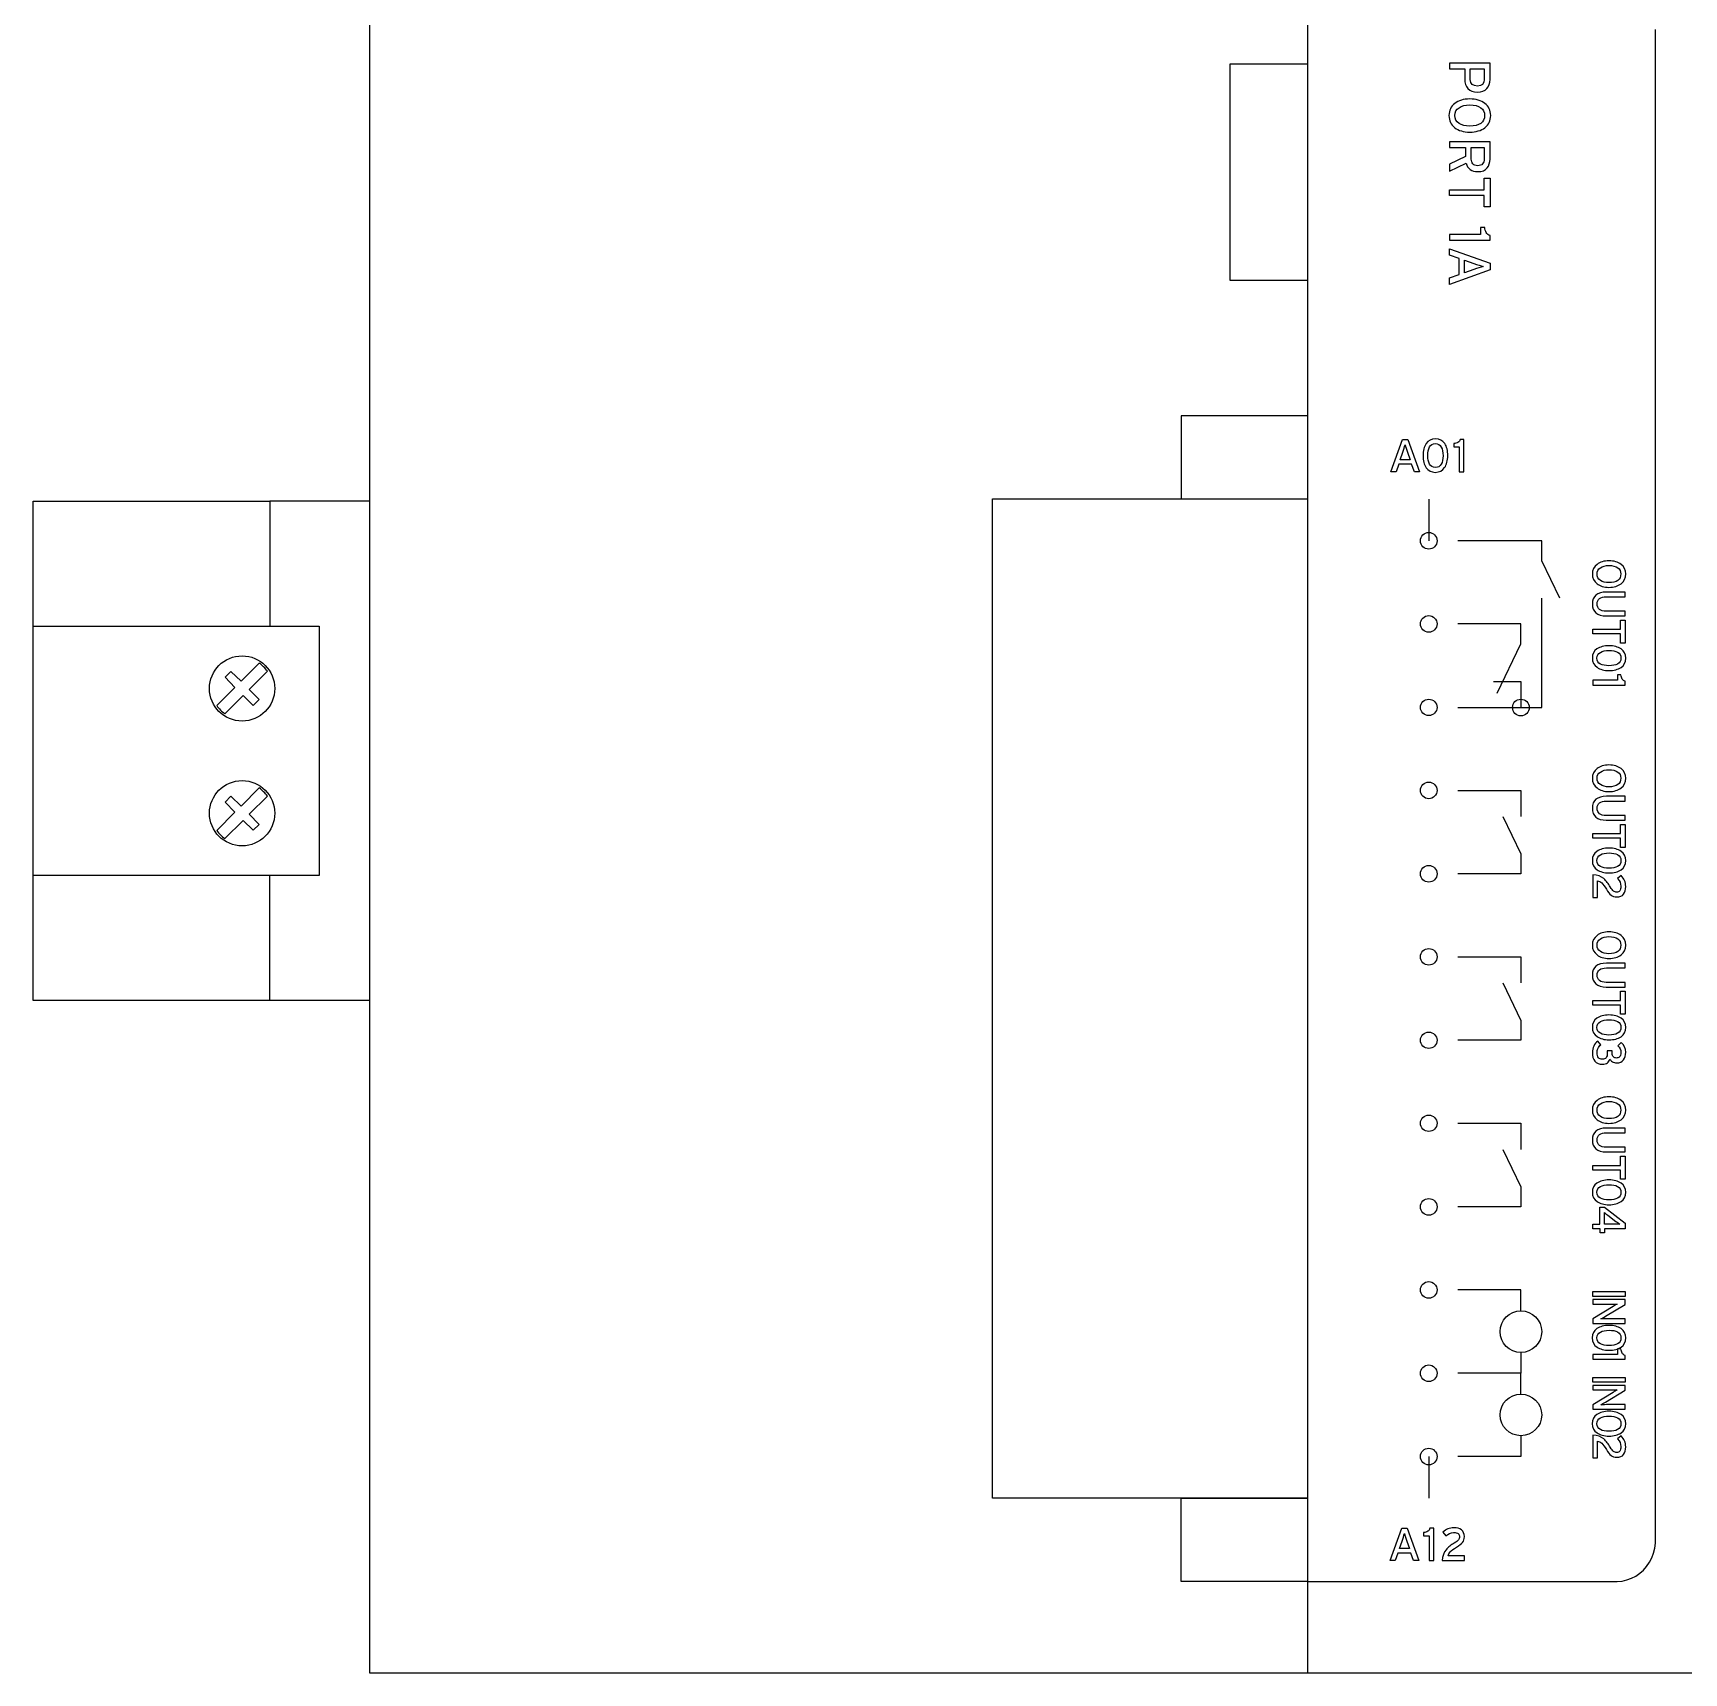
# Model space of a CAD drawing. Extents: x 0.9 to 53.1, y 0.9 to 35.1.
# Drawn here: x 21.233 to 25.196, y 9.154 to 13.093 of the extents above; entities that cross this region are included whole.
import ezdxf

# ---------------------------------------------------------------- set-up
doc = ezdxf.new("R2010")
doc.units = 0
doc.header["$MEASUREMENT"] = 0
doc.layers.add('2.0_____DWG', color=7, linetype='CONTINUOUS')

# ---------------------------------------------------------------- blocks, each defined once
blk = doc.blocks.new('BLK96')
at = {"layer": '2.0_____DWG'}
for points in [[(0.2094, 0.392), (0.1265, 0.392), (0.1265, 0.4059), (0.2094, 0.4059), (0.2094, 0.4333), (0.2236, 0.4333), (0.2236, 0.3645), (0.2094, 0.3645)], [(0.1265, 0.194), (0.1495, 0.2021), (0.1495, 0.2407), (0.1265, 0.2489), (0.1265, 0.2641), (0.2236, 0.2292), (0.2236, 0.2136), (0.1265, 0.1784)]]:
    blk.add_lwpolyline(points, close=True, dxfattribs=at)
for points, knots in [([(0.1933, 0.6402), (0.1833, 0.6405), (0.1756, 0.6432), (0.1706, 0.649), (0.1653, 0.6548), (0.1628, 0.6622), (0.1628, 0.6714), (0.1628, 0.6714), (0.1628, 0.6961), (0.1628, 0.6961), (0.1628, 0.6961), (0.1265, 0.6961), (0.1265, 0.6961), (0.1265, 0.6961), (0.1265, 0.71), (0.1265, 0.71), (0.1265, 0.71), (0.2236, 0.71), (0.2236, 0.71), (0.2236, 0.71), (0.2236, 0.6707), (0.2236, 0.6707), (0.2236, 0.6616), (0.2213, 0.6544), (0.2162, 0.649), (0.2111, 0.6432), (0.2035, 0.6405), (0.1933, 0.6402)], [0, 0, 0, 0, 1, 1, 1, 2, 2, 2, 3, 3, 3, 4, 4, 4, 5, 5, 5, 6, 6, 6, 7, 7, 7, 8, 8, 8, 9, 9, 9, 9]), ([(0.1933, 0.6548), (0.2043, 0.6551), (0.2099, 0.6602), (0.2099, 0.6707), (0.2099, 0.6707), (0.2099, 0.6961), (0.2099, 0.6961), (0.2099, 0.6961), (0.1763, 0.6961), (0.1763, 0.6961), (0.1763, 0.6961), (0.1763, 0.6707), (0.1763, 0.6707), (0.1765, 0.6602), (0.1823, 0.6548), (0.1933, 0.6548)], [0, 0, 0, 0, 1, 1, 1, 2, 2, 2, 3, 3, 3, 4, 4, 4, 5, 5, 5, 5]), ([(0.1751, 0.5442), (0.16, 0.5442), (0.148, 0.548), (0.139, 0.5547), (0.1299, 0.5619), (0.1251, 0.5717), (0.125, 0.5842), (0.1251, 0.5964), (0.1299, 0.6059), (0.139, 0.6131), (0.148, 0.6202), (0.16, 0.6239), (0.1751, 0.6239), (0.1901, 0.6239), (0.2023, 0.6202), (0.2112, 0.6131), (0.2204, 0.6059), (0.225, 0.5964), (0.2252, 0.5842), (0.225, 0.5717), (0.2204, 0.5619), (0.2112, 0.5547), (0.2023, 0.548), (0.1901, 0.5442), (0.1751, 0.5442)], [0, 0, 0, 0, 1, 1, 1, 2, 2, 2, 3, 3, 3, 4, 4, 4, 5, 5, 5, 6, 6, 6, 7, 7, 7, 8, 8, 8, 8]), ([(0.1751, 0.5585), (0.1862, 0.5585), (0.195, 0.5608), (0.2012, 0.5649), (0.2075, 0.5693), (0.2106, 0.5758), (0.2107, 0.5842), (0.2106, 0.5924), (0.2075, 0.5985), (0.2012, 0.6029), (0.195, 0.6073), (0.1862, 0.6097), (0.1751, 0.6097), (0.1641, 0.6097), (0.1555, 0.6073), (0.1492, 0.6029), (0.1428, 0.5985), (0.1394, 0.5924), (0.1394, 0.5842), (0.1394, 0.5758), (0.1428, 0.5693), (0.1492, 0.5649), (0.1555, 0.5608), (0.1641, 0.5585), (0.1751, 0.5585)], [0, 0, 0, 0, 1, 1, 1, 2, 2, 2, 3, 3, 3, 4, 4, 4, 5, 5, 5, 6, 6, 6, 7, 7, 7, 8, 8, 8, 8]), ([(0.1946, 0.4493), (0.179, 0.4496), (0.1695, 0.4564), (0.1662, 0.47), (0.1662, 0.47), (0.1265, 0.4506), (0.1265, 0.4506), (0.1265, 0.4506), (0.1265, 0.4669), (0.1265, 0.4669), (0.1265, 0.4669), (0.165, 0.4856), (0.165, 0.4856), (0.165, 0.4856), (0.165, 0.5069), (0.165, 0.5069), (0.165, 0.5069), (0.1265, 0.5069), (0.1265, 0.5069), (0.1265, 0.5069), (0.1265, 0.5208), (0.1265, 0.5208), (0.1265, 0.5208), (0.2236, 0.5208), (0.2236, 0.5208), (0.2236, 0.5208), (0.2236, 0.4795), (0.2236, 0.4795), (0.2236, 0.471), (0.2214, 0.4639), (0.2167, 0.4581), (0.2121, 0.4523), (0.2046, 0.4493), (0.1946, 0.4493)], [0, 0, 0, 0, 1, 1, 1, 2, 2, 2, 3, 3, 3, 4, 4, 4, 5, 5, 5, 6, 6, 6, 7, 7, 7, 8, 8, 8, 9, 9, 9, 10, 10, 10, 11, 11, 11, 11]), ([(0.1941, 0.4635), (0.1994, 0.4635), (0.2033, 0.4649), (0.2058, 0.4679), (0.2085, 0.4706), (0.2099, 0.4744), (0.2099, 0.4795), (0.2099, 0.4795), (0.2099, 0.5069), (0.2099, 0.5069), (0.2099, 0.5069), (0.1787, 0.5069), (0.1787, 0.5069), (0.1787, 0.5069), (0.1787, 0.4795), (0.1787, 0.4795), (0.1787, 0.4747), (0.1799, 0.4706), (0.1824, 0.4679), (0.185, 0.4649), (0.1889, 0.4635), (0.1941, 0.4635)], [0, 0, 0, 0, 1, 1, 1, 2, 2, 2, 3, 3, 3, 4, 4, 4, 5, 5, 5, 6, 6, 6, 7, 7, 7, 7]), ([(0.1265, 0.2987), (0.1265, 0.2987), (0.2011, 0.2987), (0.2011, 0.2987), (0.2011, 0.2987), (0.2011, 0.3153), (0.2011, 0.3153), (0.2011, 0.3153), (0.2111, 0.3153), (0.2111, 0.3153), (0.2114, 0.3106), (0.2126, 0.3062), (0.2145, 0.3028), (0.2163, 0.2991), (0.2194, 0.297), (0.2236, 0.296), (0.2236, 0.296), (0.2236, 0.2848), (0.2236, 0.2848), (0.2236, 0.2848), (0.1265, 0.2848), (0.1265, 0.2848), (0.1265, 0.2848), (0.1265, 0.2987), (0.1265, 0.2987)], [0, 0, 0, 0, 1, 1, 1, 2, 2, 2, 3, 3, 3, 4, 4, 4, 5, 5, 5, 6, 6, 6, 7, 7, 7, 8, 8, 8, 8]), ([(0.185, 0.2143), (0.1938, 0.2174), (0.2012, 0.2197), (0.2073, 0.2214), (0.2014, 0.2231), (0.194, 0.2255), (0.1848, 0.2285), (0.1848, 0.2285), (0.1626, 0.2363), (0.1626, 0.2363), (0.1626, 0.2363), (0.1626, 0.2065), (0.1626, 0.2065), (0.1626, 0.2065), (0.185, 0.2143), (0.185, 0.2143)], [0, 0, 0, 0, 1, 1, 1, 2, 2, 2, 3, 3, 3, 4, 4, 4, 5, 5, 5, 5])]:
    blk.add_open_spline(points, degree=3, knots=knots, dxfattribs=at)
blk = doc.blocks.new('BLK92')
at = {"layer": '2.0_____DWG'}
blk.add_lwpolyline([(0.234, 0.1265), (0.2275, 0.1448), (0.1963, 0.1448), (0.1899, 0.1265), (0.1778, 0.1265), (0.2058, 0.2041), (0.2182, 0.2041), (0.2465, 0.1265)], close=True, dxfattribs=at)
for points, knots in [([(0.3142, 0.1655), (0.3142, 0.1536), (0.3116, 0.1438), (0.3067, 0.1367), (0.3016, 0.1292), (0.2942, 0.1255), (0.2843, 0.1251), (0.2747, 0.1255), (0.2674, 0.1292), (0.2623, 0.1363), (0.2574, 0.1438), (0.2548, 0.1533), (0.2548, 0.1651), (0.2548, 0.1773), (0.2574, 0.1868), (0.2625, 0.1943), (0.2675, 0.2018), (0.2748, 0.2055), (0.2847, 0.2055), (0.2945, 0.2055), (0.3018, 0.2018), (0.3069, 0.1943), (0.3118, 0.1872), (0.3142, 0.1773), (0.3142, 0.1655)], [0, 0, 0, 0, 1, 1, 1, 2, 2, 2, 3, 3, 3, 4, 4, 4, 5, 5, 5, 6, 6, 6, 7, 7, 7, 8, 8, 8, 8]), ([(0.3418, 0.1265), (0.3418, 0.1265), (0.3418, 0.1862), (0.3418, 0.1862), (0.3418, 0.1862), (0.3284, 0.1862), (0.3284, 0.1862), (0.3284, 0.1862), (0.3284, 0.1943), (0.3284, 0.1943), (0.3323, 0.1943), (0.3359, 0.1953), (0.3386, 0.197), (0.3415, 0.1984), (0.3432, 0.2007), (0.344, 0.2041), (0.344, 0.2041), (0.353, 0.2041), (0.353, 0.2041), (0.353, 0.2041), (0.353, 0.1265), (0.353, 0.1265), (0.353, 0.1265), (0.3418, 0.1265), (0.3418, 0.1265)], [0, 0, 0, 0, 1, 1, 1, 2, 2, 2, 3, 3, 3, 4, 4, 4, 5, 5, 5, 6, 6, 6, 7, 7, 7, 8, 8, 8, 8]), ([(0.2177, 0.1733), (0.2153, 0.1804), (0.2133, 0.1865), (0.2118, 0.1912), (0.2104, 0.1865), (0.2085, 0.1804), (0.2062, 0.1733), (0.2062, 0.1733), (0.1999, 0.1553), (0.1999, 0.1553), (0.1999, 0.1553), (0.224, 0.1553), (0.224, 0.1553), (0.224, 0.1553), (0.2177, 0.1733), (0.2177, 0.1733)], [0, 0, 0, 0, 1, 1, 1, 2, 2, 2, 3, 3, 3, 4, 4, 4, 5, 5, 5, 5]), ([(0.3028, 0.1651), (0.3028, 0.1736), (0.3014, 0.1804), (0.2986, 0.1858), (0.2957, 0.1912), (0.2909, 0.194), (0.2843, 0.1943), (0.2779, 0.194), (0.2733, 0.1916), (0.2704, 0.1862), (0.2675, 0.1807), (0.2662, 0.174), (0.2662, 0.1655), (0.2662, 0.157), (0.2677, 0.1502), (0.2706, 0.1451), (0.2735, 0.1394), (0.2782, 0.1367), (0.2847, 0.1367), (0.2913, 0.1367), (0.2959, 0.1394), (0.2987, 0.1448), (0.3014, 0.1502), (0.3028, 0.157), (0.3028, 0.1651)], [0, 0, 0, 0, 1, 1, 1, 2, 2, 2, 3, 3, 3, 4, 4, 4, 5, 5, 5, 6, 6, 6, 7, 7, 7, 8, 8, 8, 8])]:
    blk.add_open_spline(points, degree=3, knots=knots, dxfattribs=at)
blk = doc.blocks.new('BLK91')
at = {"layer": '2.0_____DWG'}
blk.add_lwpolyline([(0.234, 0.1251), (0.2275, 0.1434), (0.1963, 0.1434), (0.1899, 0.1251), (0.1778, 0.1251), (0.2058, 0.2028), (0.2182, 0.2028), (0.2465, 0.1251)], close=True, dxfattribs=at)
for points, knots in [([(0.2711, 0.1251), (0.2711, 0.1251), (0.2711, 0.1848), (0.2711, 0.1848), (0.2711, 0.1848), (0.2577, 0.1848), (0.2577, 0.1848), (0.2577, 0.1848), (0.2577, 0.1929), (0.2577, 0.1929), (0.2616, 0.1929), (0.2652, 0.194), (0.2679, 0.1957), (0.2708, 0.197), (0.2725, 0.1994), (0.2733, 0.2028), (0.2733, 0.2028), (0.2823, 0.2028), (0.2823, 0.2028), (0.2823, 0.2028), (0.2823, 0.1251), (0.2823, 0.1251), (0.2823, 0.1251), (0.2711, 0.1251), (0.2711, 0.1251)], [0, 0, 0, 0, 1, 1, 1, 2, 2, 2, 3, 3, 3, 4, 4, 4, 5, 5, 5, 6, 6, 6, 7, 7, 7, 8, 8, 8, 8]), ([(0.3025, 0.1251), (0.3031, 0.1363), (0.3064, 0.1451), (0.3118, 0.1512), (0.3174, 0.1577), (0.3238, 0.1628), (0.3315, 0.1672), (0.3365, 0.1702), (0.3401, 0.1729), (0.3418, 0.175), (0.3435, 0.1773), (0.3443, 0.1797), (0.3443, 0.1824), (0.3443, 0.1855), (0.3432, 0.1879), (0.3411, 0.1899), (0.3387, 0.1916), (0.335, 0.1926), (0.3299, 0.1926), (0.3231, 0.1923), (0.317, 0.1899), (0.3116, 0.1848), (0.3116, 0.1848), (0.3045, 0.1936), (0.3045, 0.1936), (0.3118, 0.2004), (0.3204, 0.2041), (0.3303, 0.2041), (0.3382, 0.2041), (0.3443, 0.2024), (0.3489, 0.199), (0.3535, 0.1953), (0.3557, 0.1902), (0.3559, 0.1828), (0.3559, 0.177), (0.3543, 0.1723), (0.3515, 0.1689), (0.3482, 0.1655), (0.3435, 0.1617), (0.3369, 0.1577), (0.3299, 0.1533), (0.3248, 0.1499), (0.322, 0.1465), (0.3191, 0.1434), (0.3174, 0.14), (0.3167, 0.1363), (0.3167, 0.1363), (0.3565, 0.1363), (0.3565, 0.1363), (0.3565, 0.1363), (0.3565, 0.1251), (0.3565, 0.1251), (0.3565, 0.1251), (0.3025, 0.1251), (0.3025, 0.1251)], [0, 0, 0, 0, 1, 1, 1, 2, 2, 2, 3, 3, 3, 4, 4, 4, 5, 5, 5, 6, 6, 6, 7, 7, 7, 8, 8, 8, 9, 9, 9, 10, 10, 10, 11, 11, 11, 12, 12, 12, 13, 13, 13, 14, 14, 14, 15, 15, 15, 16, 16, 16, 17, 17, 17, 18, 18, 18, 18]), ([(0.2177, 0.1719), (0.2153, 0.179), (0.2133, 0.1851), (0.2118, 0.1899), (0.2104, 0.1851), (0.2085, 0.179), (0.2062, 0.1719), (0.2062, 0.1719), (0.1999, 0.1539), (0.1999, 0.1539), (0.1999, 0.1539), (0.224, 0.1539), (0.224, 0.1539), (0.224, 0.1539), (0.2177, 0.1719), (0.2177, 0.1719)], [0, 0, 0, 0, 1, 1, 1, 2, 2, 2, 3, 3, 3, 4, 4, 4, 5, 5, 5, 5])]:
    blk.add_open_spline(points, degree=3, knots=knots, dxfattribs=at)
blk = doc.blocks.new('BLK90')
at = {"layer": '2.0_____DWG'}
blk.add_lwpolyline([(0.1924, 0.2479), (0.1261, 0.2479), (0.1261, 0.2591), (0.1924, 0.2591), (0.1924, 0.2811), (0.204, 0.2811), (0.204, 0.2258), (0.1924, 0.2258)], close=True, dxfattribs=at)
for points, knots in [([(0.165, 0.3598), (0.1531, 0.3601), (0.1434, 0.3628), (0.1363, 0.3686), (0.1289, 0.374), (0.1251, 0.3818), (0.125, 0.392), (0.1251, 0.4018), (0.1289, 0.4093), (0.1363, 0.415), (0.1434, 0.4208), (0.1531, 0.4235), (0.165, 0.4239), (0.177, 0.4235), (0.1867, 0.4208), (0.194, 0.415), (0.2012, 0.4093), (0.205, 0.4018), (0.2051, 0.392), (0.205, 0.3818), (0.2012, 0.374), (0.194, 0.3686), (0.1867, 0.3628), (0.177, 0.3601), (0.165, 0.3598)], [0, 0, 0, 0, 1, 1, 1, 2, 2, 2, 3, 3, 3, 4, 4, 4, 5, 5, 5, 6, 6, 6, 7, 7, 7, 8, 8, 8, 8]), ([(0.165, 0.3713), (0.174, 0.3713), (0.1809, 0.373), (0.186, 0.3767), (0.1909, 0.3801), (0.1934, 0.3852), (0.1934, 0.392), (0.1934, 0.3984), (0.1909, 0.4035), (0.186, 0.4069), (0.1809, 0.4106), (0.174, 0.4123), (0.165, 0.4123), (0.1563, 0.4123), (0.1494, 0.4106), (0.1443, 0.4069), (0.139, 0.4035), (0.1365, 0.3984), (0.1365, 0.392), (0.1365, 0.3852), (0.139, 0.3801), (0.1443, 0.3767), (0.1494, 0.373), (0.1563, 0.3713), (0.165, 0.3713)], [0, 0, 0, 0, 1, 1, 1, 2, 2, 2, 3, 3, 3, 4, 4, 4, 5, 5, 5, 6, 6, 6, 7, 7, 7, 8, 8, 8, 8]), ([(0.1585, 0.2913), (0.1363, 0.2913), (0.1251, 0.3011), (0.125, 0.3201), (0.1253, 0.3391), (0.1365, 0.3482), (0.1589, 0.3486), (0.1589, 0.3486), (0.204, 0.3486), (0.204, 0.3486), (0.204, 0.3486), (0.204, 0.337), (0.204, 0.337), (0.204, 0.337), (0.159, 0.337), (0.159, 0.337), (0.1441, 0.337), (0.1367, 0.3313), (0.1365, 0.3201), (0.1367, 0.3082), (0.1439, 0.3025), (0.1584, 0.3025), (0.1584, 0.3025), (0.204, 0.3025), (0.204, 0.3025), (0.204, 0.3025), (0.204, 0.2913), (0.204, 0.2913), (0.204, 0.2913), (0.1585, 0.2913), (0.1585, 0.2913)], [0, 0, 0, 0, 1, 1, 1, 2, 2, 2, 3, 3, 3, 4, 4, 4, 5, 5, 5, 6, 6, 6, 7, 7, 7, 8, 8, 8, 9, 9, 9, 10, 10, 10, 10]), ([(0.1651, 0.16), (0.1533, 0.16), (0.1436, 0.1628), (0.1363, 0.1678), (0.1289, 0.1726), (0.1251, 0.1801), (0.125, 0.1899), (0.1251, 0.1997), (0.1289, 0.2072), (0.1361, 0.2119), (0.1433, 0.217), (0.1529, 0.2197), (0.165, 0.2197), (0.1768, 0.2197), (0.1865, 0.217), (0.194, 0.2119), (0.2012, 0.2068), (0.205, 0.1994), (0.2051, 0.1899), (0.205, 0.1801), (0.2012, 0.1726), (0.194, 0.1675), (0.1868, 0.1628), (0.1772, 0.16), (0.1651, 0.16)], [0, 0, 0, 0, 1, 1, 1, 2, 2, 2, 3, 3, 3, 4, 4, 4, 5, 5, 5, 6, 6, 6, 7, 7, 7, 8, 8, 8, 8]), ([(0.165, 0.1716), (0.1733, 0.1716), (0.1802, 0.1729), (0.1856, 0.1756), (0.1911, 0.1787), (0.1938, 0.1834), (0.1938, 0.1899), (0.1938, 0.1963), (0.1911, 0.2011), (0.1858, 0.2041), (0.1804, 0.2068), (0.1736, 0.2082), (0.1651, 0.2082), (0.1568, 0.2082), (0.15, 0.2068), (0.1446, 0.2038), (0.139, 0.2007), (0.1363, 0.1963), (0.1361, 0.1899), (0.1363, 0.1831), (0.139, 0.1784), (0.1446, 0.1756), (0.1499, 0.1729), (0.1567, 0.1716), (0.165, 0.1716)], [0, 0, 0, 0, 1, 1, 1, 2, 2, 2, 3, 3, 3, 4, 4, 4, 5, 5, 5, 6, 6, 6, 7, 7, 7, 8, 8, 8, 8]), ([(0.1261, 0.1367), (0.1261, 0.1367), (0.1858, 0.1367), (0.1858, 0.1367), (0.1858, 0.1367), (0.1858, 0.1499), (0.1858, 0.1499), (0.1858, 0.1499), (0.1938, 0.1499), (0.1938, 0.1499), (0.1941, 0.1458), (0.195, 0.1424), (0.1965, 0.1397), (0.198, 0.137), (0.2006, 0.135), (0.204, 0.1343), (0.204, 0.1343), (0.204, 0.1251), (0.204, 0.1251), (0.204, 0.1251), (0.1261, 0.1251), (0.1261, 0.1251), (0.1261, 0.1251), (0.1261, 0.1367), (0.1261, 0.1367)], [0, 0, 0, 0, 1, 1, 1, 2, 2, 2, 3, 3, 3, 4, 4, 4, 5, 5, 5, 6, 6, 6, 7, 7, 7, 8, 8, 8, 8])]:
    blk.add_open_spline(points, degree=3, knots=knots, dxfattribs=at)
blk = doc.blocks.new('BLK89')
at = {"layer": '2.0_____DWG'}
blk.add_lwpolyline([(0.1924, 0.2672), (0.1261, 0.2672), (0.1261, 0.2784), (0.1924, 0.2784), (0.1924, 0.3004), (0.204, 0.3004), (0.204, 0.2452), (0.1924, 0.2452)], close=True, dxfattribs=at)
for points, knots in [([(0.165, 0.3791), (0.1531, 0.3794), (0.1434, 0.3821), (0.1363, 0.3879), (0.1289, 0.3933), (0.1251, 0.4011), (0.125, 0.4113), (0.1251, 0.4211), (0.1289, 0.4286), (0.1363, 0.4344), (0.1434, 0.4401), (0.1531, 0.4428), (0.165, 0.4432), (0.177, 0.4428), (0.1867, 0.4401), (0.194, 0.4344), (0.2012, 0.4286), (0.205, 0.4211), (0.2051, 0.4113), (0.205, 0.4011), (0.2012, 0.3933), (0.194, 0.3879), (0.1867, 0.3821), (0.177, 0.3794), (0.165, 0.3791)], [0, 0, 0, 0, 1, 1, 1, 2, 2, 2, 3, 3, 3, 4, 4, 4, 5, 5, 5, 6, 6, 6, 7, 7, 7, 8, 8, 8, 8]), ([(0.165, 0.3906), (0.174, 0.3906), (0.1809, 0.3923), (0.186, 0.3961), (0.1909, 0.3994), (0.1934, 0.4045), (0.1934, 0.4113), (0.1934, 0.4178), (0.1909, 0.4228), (0.186, 0.4262), (0.1809, 0.43), (0.174, 0.4317), (0.165, 0.4317), (0.1563, 0.4317), (0.1494, 0.43), (0.1443, 0.4262), (0.139, 0.4228), (0.1365, 0.4178), (0.1365, 0.4113), (0.1365, 0.4045), (0.139, 0.3994), (0.1443, 0.3961), (0.1494, 0.3923), (0.1563, 0.3906), (0.165, 0.3906)], [0, 0, 0, 0, 1, 1, 1, 2, 2, 2, 3, 3, 3, 4, 4, 4, 5, 5, 5, 6, 6, 6, 7, 7, 7, 8, 8, 8, 8]), ([(0.1585, 0.3106), (0.1363, 0.3106), (0.1251, 0.3204), (0.125, 0.3394), (0.1253, 0.3584), (0.1365, 0.3676), (0.1589, 0.3679), (0.1589, 0.3679), (0.204, 0.3679), (0.204, 0.3679), (0.204, 0.3679), (0.204, 0.3564), (0.204, 0.3564), (0.204, 0.3564), (0.159, 0.3564), (0.159, 0.3564), (0.1441, 0.3564), (0.1367, 0.3506), (0.1365, 0.3394), (0.1367, 0.3276), (0.1439, 0.3218), (0.1584, 0.3218), (0.1584, 0.3218), (0.204, 0.3218), (0.204, 0.3218), (0.204, 0.3218), (0.204, 0.3106), (0.204, 0.3106), (0.204, 0.3106), (0.1585, 0.3106), (0.1585, 0.3106)], [0, 0, 0, 0, 1, 1, 1, 2, 2, 2, 3, 3, 3, 4, 4, 4, 5, 5, 5, 6, 6, 6, 7, 7, 7, 8, 8, 8, 9, 9, 9, 10, 10, 10, 10]), ([(0.1651, 0.1838), (0.1533, 0.1838), (0.1436, 0.1865), (0.1363, 0.1916), (0.1289, 0.1963), (0.1251, 0.2038), (0.125, 0.2136), (0.1251, 0.2235), (0.1289, 0.2309), (0.1361, 0.2357), (0.1433, 0.2407), (0.1529, 0.2435), (0.165, 0.2435), (0.1768, 0.2435), (0.1865, 0.2407), (0.194, 0.2357), (0.2012, 0.2306), (0.205, 0.2231), (0.2051, 0.2136), (0.205, 0.2038), (0.2012, 0.1963), (0.194, 0.1912), (0.1868, 0.1865), (0.1772, 0.1838), (0.1651, 0.1838)], [0, 0, 0, 0, 1, 1, 1, 2, 2, 2, 3, 3, 3, 4, 4, 4, 5, 5, 5, 6, 6, 6, 7, 7, 7, 8, 8, 8, 8]), ([(0.165, 0.1953), (0.1733, 0.1953), (0.1802, 0.1967), (0.1856, 0.1994), (0.1911, 0.2024), (0.1938, 0.2072), (0.1938, 0.2136), (0.1938, 0.2201), (0.1911, 0.2248), (0.1858, 0.2279), (0.1804, 0.2306), (0.1736, 0.2319), (0.1651, 0.2319), (0.1568, 0.2319), (0.15, 0.2306), (0.1446, 0.2275), (0.139, 0.2245), (0.1363, 0.2201), (0.1361, 0.2136), (0.1363, 0.2068), (0.139, 0.2021), (0.1446, 0.1994), (0.1499, 0.1967), (0.1567, 0.1953), (0.165, 0.1953)], [0, 0, 0, 0, 1, 1, 1, 2, 2, 2, 3, 3, 3, 4, 4, 4, 5, 5, 5, 6, 6, 6, 7, 7, 7, 8, 8, 8, 8]), ([(0.1261, 0.1794), (0.1373, 0.1787), (0.1461, 0.1756), (0.1524, 0.1702), (0.1585, 0.1645), (0.1638, 0.158), (0.1682, 0.1502), (0.1712, 0.1451), (0.1738, 0.1417), (0.176, 0.14), (0.1784, 0.1383), (0.1807, 0.1377), (0.1833, 0.1377), (0.1865, 0.1377), (0.189, 0.1387), (0.1907, 0.1407), (0.1926, 0.1431), (0.1934, 0.1468), (0.1934, 0.1519), (0.1934, 0.1587), (0.1907, 0.1648), (0.1858, 0.1702), (0.1858, 0.1702), (0.1946, 0.1773), (0.1946, 0.1773), (0.2014, 0.1699), (0.205, 0.1614), (0.2051, 0.1516), (0.2051, 0.1438), (0.2035, 0.1373), (0.2001, 0.1329), (0.1965, 0.1285), (0.1911, 0.1261), (0.184, 0.1261), (0.1782, 0.1261), (0.1734, 0.1275), (0.1699, 0.1305), (0.1663, 0.1336), (0.1626, 0.1383), (0.1587, 0.1448), (0.1545, 0.1519), (0.1507, 0.157), (0.1477, 0.1597), (0.1444, 0.1628), (0.1411, 0.1645), (0.1375, 0.1651), (0.1375, 0.1651), (0.1375, 0.1251), (0.1375, 0.1251), (0.1375, 0.1251), (0.1261, 0.1251), (0.1261, 0.1251), (0.1261, 0.1251), (0.1261, 0.1794), (0.1261, 0.1794)], [0, 0, 0, 0, 1, 1, 1, 2, 2, 2, 3, 3, 3, 4, 4, 4, 5, 5, 5, 6, 6, 6, 7, 7, 7, 8, 8, 8, 9, 9, 9, 10, 10, 10, 11, 11, 11, 12, 12, 12, 13, 13, 13, 14, 14, 14, 15, 15, 15, 16, 16, 16, 17, 17, 17, 18, 18, 18, 18])]:
    blk.add_open_spline(points, degree=3, knots=knots, dxfattribs=at)
blk = doc.blocks.new('BLK88')
at = {"layer": '2.0_____DWG'}
blk.add_lwpolyline([(0.1924, 0.2672), (0.1261, 0.2672), (0.1261, 0.2784), (0.1924, 0.2784), (0.1924, 0.3004), (0.204, 0.3004), (0.204, 0.2452), (0.1924, 0.2452)], close=True, dxfattribs=at)
for points, knots in [([(0.165, 0.3791), (0.1531, 0.3794), (0.1434, 0.3821), (0.1363, 0.3879), (0.1289, 0.3933), (0.1251, 0.4011), (0.125, 0.4113), (0.1251, 0.4211), (0.1289, 0.4286), (0.1363, 0.4344), (0.1434, 0.4401), (0.1531, 0.4428), (0.165, 0.4432), (0.177, 0.4428), (0.1867, 0.4401), (0.194, 0.4344), (0.2012, 0.4286), (0.205, 0.4211), (0.2051, 0.4113), (0.205, 0.4011), (0.2012, 0.3933), (0.194, 0.3879), (0.1867, 0.3821), (0.177, 0.3794), (0.165, 0.3791)], [0, 0, 0, 0, 1, 1, 1, 2, 2, 2, 3, 3, 3, 4, 4, 4, 5, 5, 5, 6, 6, 6, 7, 7, 7, 8, 8, 8, 8]), ([(0.165, 0.3906), (0.174, 0.3906), (0.1809, 0.3923), (0.186, 0.3961), (0.1909, 0.3994), (0.1934, 0.4045), (0.1934, 0.4113), (0.1934, 0.4178), (0.1909, 0.4228), (0.186, 0.4262), (0.1809, 0.43), (0.174, 0.4317), (0.165, 0.4317), (0.1563, 0.4317), (0.1494, 0.43), (0.1443, 0.4262), (0.139, 0.4228), (0.1365, 0.4178), (0.1365, 0.4113), (0.1365, 0.4045), (0.139, 0.3994), (0.1443, 0.3961), (0.1494, 0.3923), (0.1563, 0.3906), (0.165, 0.3906)], [0, 0, 0, 0, 1, 1, 1, 2, 2, 2, 3, 3, 3, 4, 4, 4, 5, 5, 5, 6, 6, 6, 7, 7, 7, 8, 8, 8, 8]), ([(0.1585, 0.3106), (0.1363, 0.3106), (0.1251, 0.3204), (0.125, 0.3394), (0.1253, 0.3584), (0.1365, 0.3676), (0.1589, 0.3679), (0.1589, 0.3679), (0.204, 0.3679), (0.204, 0.3679), (0.204, 0.3679), (0.204, 0.3564), (0.204, 0.3564), (0.204, 0.3564), (0.159, 0.3564), (0.159, 0.3564), (0.1441, 0.3564), (0.1367, 0.3506), (0.1365, 0.3394), (0.1367, 0.3276), (0.1439, 0.3218), (0.1584, 0.3218), (0.1584, 0.3218), (0.204, 0.3218), (0.204, 0.3218), (0.204, 0.3218), (0.204, 0.3106), (0.204, 0.3106), (0.204, 0.3106), (0.1585, 0.3106), (0.1585, 0.3106)], [0, 0, 0, 0, 1, 1, 1, 2, 2, 2, 3, 3, 3, 4, 4, 4, 5, 5, 5, 6, 6, 6, 7, 7, 7, 8, 8, 8, 9, 9, 9, 10, 10, 10, 10]), ([(0.1651, 0.1838), (0.1533, 0.1838), (0.1436, 0.1865), (0.1363, 0.1916), (0.1289, 0.1963), (0.1251, 0.2038), (0.125, 0.2136), (0.1251, 0.2235), (0.1289, 0.2309), (0.1361, 0.2357), (0.1433, 0.2407), (0.1529, 0.2435), (0.165, 0.2435), (0.1768, 0.2435), (0.1865, 0.2407), (0.194, 0.2357), (0.2012, 0.2306), (0.205, 0.2231), (0.2051, 0.2136), (0.205, 0.2038), (0.2012, 0.1963), (0.194, 0.1912), (0.1868, 0.1865), (0.1772, 0.1838), (0.1651, 0.1838)], [0, 0, 0, 0, 1, 1, 1, 2, 2, 2, 3, 3, 3, 4, 4, 4, 5, 5, 5, 6, 6, 6, 7, 7, 7, 8, 8, 8, 8]), ([(0.165, 0.1953), (0.1733, 0.1953), (0.1802, 0.1967), (0.1856, 0.1994), (0.1911, 0.2024), (0.1938, 0.2072), (0.1938, 0.2136), (0.1938, 0.2201), (0.1911, 0.2248), (0.1858, 0.2279), (0.1804, 0.2306), (0.1736, 0.2319), (0.1651, 0.2319), (0.1568, 0.2319), (0.15, 0.2306), (0.1446, 0.2275), (0.139, 0.2245), (0.1363, 0.2201), (0.1361, 0.2136), (0.1363, 0.2068), (0.139, 0.2021), (0.1446, 0.1994), (0.1499, 0.1967), (0.1567, 0.1953), (0.165, 0.1953)], [0, 0, 0, 0, 1, 1, 1, 2, 2, 2, 3, 3, 3, 4, 4, 4, 5, 5, 5, 6, 6, 6, 7, 7, 7, 8, 8, 8, 8]), ([(0.1492, 0.1251), (0.1331, 0.1255), (0.125, 0.135), (0.125, 0.1533), (0.125, 0.1587), (0.1261, 0.1641), (0.1283, 0.1689), (0.1305, 0.174), (0.1338, 0.1777), (0.1378, 0.1804), (0.1378, 0.1804), (0.1453, 0.1719), (0.1453, 0.1719), (0.1424, 0.1695), (0.14, 0.1665), (0.1387, 0.1634), (0.1372, 0.16), (0.1363, 0.1567), (0.1363, 0.1533), (0.1363, 0.1475), (0.1375, 0.1431), (0.1399, 0.1407), (0.1421, 0.138), (0.1451, 0.137), (0.1492, 0.137), (0.1533, 0.137), (0.1561, 0.1383), (0.1582, 0.1407), (0.16, 0.1431), (0.1609, 0.1465), (0.1609, 0.1506), (0.1609, 0.1506), (0.1609, 0.1577), (0.1609, 0.1577), (0.1609, 0.1577), (0.1723, 0.1577), (0.1723, 0.1577), (0.1723, 0.1577), (0.1723, 0.1506), (0.1723, 0.1506), (0.1723, 0.1472), (0.1733, 0.1444), (0.1755, 0.1428), (0.1775, 0.1411), (0.1799, 0.14), (0.1829, 0.14), (0.184, 0.14), (0.1851, 0.1404), (0.1865, 0.1407), (0.1877, 0.1411), (0.1889, 0.1417), (0.1899, 0.1431), (0.1911, 0.1441), (0.1919, 0.1455), (0.1926, 0.1472), (0.1933, 0.1492), (0.1936, 0.1516), (0.1936, 0.1543), (0.1936, 0.16), (0.1911, 0.1651), (0.1863, 0.1692), (0.1863, 0.1692), (0.1946, 0.1773), (0.1946, 0.1773), (0.2016, 0.1712), (0.205, 0.1634), (0.2051, 0.1539), (0.2051, 0.1468), (0.2033, 0.1407), (0.1997, 0.1356), (0.196, 0.1309), (0.1909, 0.1285), (0.184, 0.1282), (0.1794, 0.1285), (0.1758, 0.1292), (0.1733, 0.1309), (0.1706, 0.1326), (0.1685, 0.135), (0.167, 0.1373), (0.166, 0.1339), (0.1641, 0.1309), (0.1611, 0.1285), (0.158, 0.1265), (0.1541, 0.1251), (0.1492, 0.1251)], [0, 0, 0, 0, 1, 1, 1, 2, 2, 2, 3, 3, 3, 4, 4, 4, 5, 5, 5, 6, 6, 6, 7, 7, 7, 8, 8, 8, 9, 9, 9, 10, 10, 10, 11, 11, 11, 12, 12, 12, 13, 13, 13, 14, 14, 14, 15, 15, 15, 16, 16, 16, 17, 17, 17, 18, 18, 18, 19, 19, 19, 20, 20, 20, 21, 21, 21, 22, 22, 22, 23, 23, 23, 24, 24, 24, 25, 25, 25, 26, 26, 26, 27, 27, 27, 28, 28, 28, 28])]:
    blk.add_open_spline(points, degree=3, knots=knots, dxfattribs=at)
blk = doc.blocks.new('BLK87')
at = {"layer": '2.0_____DWG'}
for points in [[(0.1924, 0.276), (0.1261, 0.276), (0.1261, 0.2872), (0.1924, 0.2872), (0.1924, 0.3092), (0.204, 0.3092), (0.204, 0.254), (0.1924, 0.254)], [(0.1436, 0.135), (0.1261, 0.135), (0.1261, 0.1461), (0.1433, 0.1461), (0.1433, 0.1868), (0.1543, 0.1868), (0.204, 0.1482), (0.204, 0.135), (0.1538, 0.135), (0.1538, 0.1251), (0.1436, 0.1251)]]:
    blk.add_lwpolyline(points, close=True, dxfattribs=at)
for points, knots in [([(0.165, 0.3879), (0.1531, 0.3883), (0.1434, 0.391), (0.1363, 0.3967), (0.1289, 0.4022), (0.1251, 0.41), (0.125, 0.4201), (0.1251, 0.43), (0.1289, 0.4374), (0.1363, 0.4432), (0.1434, 0.4489), (0.1531, 0.4517), (0.165, 0.452), (0.177, 0.4517), (0.1867, 0.4489), (0.194, 0.4432), (0.2012, 0.4374), (0.205, 0.43), (0.2051, 0.4201), (0.205, 0.41), (0.2012, 0.4022), (0.194, 0.3967), (0.1867, 0.391), (0.177, 0.3883), (0.165, 0.3879)], [0, 0, 0, 0, 1, 1, 1, 2, 2, 2, 3, 3, 3, 4, 4, 4, 5, 5, 5, 6, 6, 6, 7, 7, 7, 8, 8, 8, 8]), ([(0.165, 0.3994), (0.174, 0.3994), (0.1809, 0.4011), (0.186, 0.4049), (0.1909, 0.4083), (0.1934, 0.4133), (0.1934, 0.4201), (0.1934, 0.4266), (0.1909, 0.4317), (0.186, 0.435), (0.1809, 0.4388), (0.174, 0.4405), (0.165, 0.4405), (0.1563, 0.4405), (0.1494, 0.4388), (0.1443, 0.435), (0.139, 0.4317), (0.1365, 0.4266), (0.1365, 0.4201), (0.1365, 0.4133), (0.139, 0.4083), (0.1443, 0.4049), (0.1494, 0.4011), (0.1563, 0.3994), (0.165, 0.3994)], [0, 0, 0, 0, 1, 1, 1, 2, 2, 2, 3, 3, 3, 4, 4, 4, 5, 5, 5, 6, 6, 6, 7, 7, 7, 8, 8, 8, 8]), ([(0.1585, 0.3194), (0.1363, 0.3194), (0.1251, 0.3293), (0.125, 0.3482), (0.1253, 0.3672), (0.1365, 0.3764), (0.1589, 0.3767), (0.1589, 0.3767), (0.204, 0.3767), (0.204, 0.3767), (0.204, 0.3767), (0.204, 0.3652), (0.204, 0.3652), (0.204, 0.3652), (0.159, 0.3652), (0.159, 0.3652), (0.1441, 0.3652), (0.1367, 0.3594), (0.1365, 0.3482), (0.1367, 0.3364), (0.1439, 0.3306), (0.1584, 0.3306), (0.1584, 0.3306), (0.204, 0.3306), (0.204, 0.3306), (0.204, 0.3306), (0.204, 0.3194), (0.204, 0.3194), (0.204, 0.3194), (0.1585, 0.3194), (0.1585, 0.3194)], [0, 0, 0, 0, 1, 1, 1, 2, 2, 2, 3, 3, 3, 4, 4, 4, 5, 5, 5, 6, 6, 6, 7, 7, 7, 8, 8, 8, 9, 9, 9, 10, 10, 10, 10]), ([(0.1651, 0.1926), (0.1533, 0.1926), (0.1436, 0.1953), (0.1363, 0.2004), (0.1289, 0.2051), (0.1251, 0.2126), (0.125, 0.2224), (0.1251, 0.2323), (0.1289, 0.2397), (0.1361, 0.2445), (0.1433, 0.2496), (0.1529, 0.2523), (0.165, 0.2523), (0.1768, 0.2523), (0.1865, 0.2496), (0.194, 0.2445), (0.2012, 0.2394), (0.205, 0.2319), (0.2051, 0.2224), (0.205, 0.2126), (0.2012, 0.2051), (0.194, 0.2001), (0.1868, 0.1953), (0.1772, 0.1926), (0.1651, 0.1926)], [0, 0, 0, 0, 1, 1, 1, 2, 2, 2, 3, 3, 3, 4, 4, 4, 5, 5, 5, 6, 6, 6, 7, 7, 7, 8, 8, 8, 8]), ([(0.165, 0.2041), (0.1733, 0.2041), (0.1802, 0.2055), (0.1856, 0.2082), (0.1911, 0.2112), (0.1938, 0.216), (0.1938, 0.2224), (0.1938, 0.2289), (0.1911, 0.2336), (0.1858, 0.2367), (0.1804, 0.2394), (0.1736, 0.2407), (0.1651, 0.2407), (0.1568, 0.2407), (0.15, 0.2394), (0.1446, 0.2363), (0.139, 0.2333), (0.1363, 0.2289), (0.1361, 0.2224), (0.1363, 0.2157), (0.139, 0.2109), (0.1446, 0.2082), (0.1499, 0.2055), (0.1567, 0.2041), (0.165, 0.2041)], [0, 0, 0, 0, 1, 1, 1, 2, 2, 2, 3, 3, 3, 4, 4, 4, 5, 5, 5, 6, 6, 6, 7, 7, 7, 8, 8, 8, 8]), ([(0.1907, 0.1458), (0.1884, 0.1475), (0.1853, 0.1499), (0.1816, 0.1526), (0.1816, 0.1526), (0.1624, 0.1672), (0.1624, 0.1672), (0.1589, 0.1695), (0.156, 0.1719), (0.1538, 0.174), (0.1538, 0.1706), (0.1538, 0.1665), (0.1538, 0.1621), (0.1538, 0.1621), (0.1538, 0.1461), (0.1538, 0.1461), (0.1538, 0.1461), (0.1765, 0.1461), (0.1765, 0.1461), (0.1821, 0.1461), (0.1868, 0.1458), (0.1907, 0.1458)], [0, 0, 0, 0, 1, 1, 1, 2, 2, 2, 3, 3, 3, 4, 4, 4, 5, 5, 5, 6, 6, 6, 7, 7, 7, 7])]:
    blk.add_open_spline(points, degree=3, knots=knots, dxfattribs=at)
blk = doc.blocks.new('BLK86')
at = {"layer": '2.0_____DWG'}
blk.add_lwpolyline([(0.463, 0.2875), (0.5408, 0.2875), (0.5408, 0.276), (0.463, 0.276)], close=True, dxfattribs=at)
for points, knots in [([(0.463, 0.2218), (0.463, 0.2218), (0.5118, 0.2516), (0.5118, 0.2516), (0.5154, 0.254), (0.5186, 0.2557), (0.5213, 0.2574), (0.5161, 0.2574), (0.5102, 0.2574), (0.5034, 0.2574), (0.5034, 0.2574), (0.463, 0.2574), (0.463, 0.2574), (0.463, 0.2574), (0.463, 0.2682), (0.463, 0.2682), (0.463, 0.2682), (0.5408, 0.2682), (0.5408, 0.2682), (0.5408, 0.2682), (0.5408, 0.2567), (0.5408, 0.2567), (0.5408, 0.2567), (0.4934, 0.2282), (0.4934, 0.2282), (0.489, 0.2255), (0.4854, 0.2235), (0.4823, 0.2218), (0.4878, 0.2218), (0.4939, 0.2221), (0.5007, 0.2221), (0.5007, 0.2221), (0.5408, 0.2221), (0.5408, 0.2221), (0.5408, 0.2221), (0.5408, 0.2109), (0.5408, 0.2109), (0.5408, 0.2109), (0.463, 0.2109), (0.463, 0.2109), (0.463, 0.2109), (0.463, 0.2218), (0.463, 0.2218)], [0, 0, 0, 0, 1, 1, 1, 2, 2, 2, 3, 3, 3, 4, 4, 4, 5, 5, 5, 6, 6, 6, 7, 7, 7, 8, 8, 8, 9, 9, 9, 10, 10, 10, 11, 11, 11, 12, 12, 12, 13, 13, 13, 14, 14, 14, 14]), ([(0.502, 0.1465), (0.4901, 0.1465), (0.4805, 0.1492), (0.4732, 0.1543), (0.4657, 0.159), (0.462, 0.1665), (0.4618, 0.1763), (0.462, 0.1862), (0.4657, 0.1936), (0.473, 0.1984), (0.4801, 0.2035), (0.4898, 0.2062), (0.5018, 0.2062), (0.5137, 0.2062), (0.5234, 0.2035), (0.5308, 0.1984), (0.5381, 0.1933), (0.5419, 0.1858), (0.542, 0.1763), (0.5419, 0.1665), (0.5381, 0.159), (0.5308, 0.1539), (0.5237, 0.1492), (0.5141, 0.1465), (0.502, 0.1465)], [0, 0, 0, 0, 1, 1, 1, 2, 2, 2, 3, 3, 3, 4, 4, 4, 5, 5, 5, 6, 6, 6, 7, 7, 7, 8, 8, 8, 8]), ([(0.5018, 0.158), (0.5102, 0.158), (0.5171, 0.1594), (0.5225, 0.1621), (0.528, 0.1651), (0.5307, 0.1699), (0.5307, 0.1763), (0.5307, 0.1828), (0.528, 0.1875), (0.5227, 0.1906), (0.5173, 0.1933), (0.5105, 0.1946), (0.502, 0.1946), (0.4937, 0.1946), (0.4869, 0.1933), (0.4815, 0.1902), (0.4759, 0.1872), (0.4732, 0.1828), (0.473, 0.1763), (0.4732, 0.1695), (0.4759, 0.1648), (0.4815, 0.1621), (0.4868, 0.1594), (0.4935, 0.158), (0.5018, 0.158)], [0, 0, 0, 0, 1, 1, 1, 2, 2, 2, 3, 3, 3, 4, 4, 4, 5, 5, 5, 6, 6, 6, 7, 7, 7, 8, 8, 8, 8]), ([(0.463, 0.1367), (0.463, 0.1367), (0.5227, 0.1367), (0.5227, 0.1367), (0.5227, 0.1367), (0.5227, 0.1499), (0.5227, 0.1499), (0.5227, 0.1499), (0.5307, 0.1499), (0.5307, 0.1499), (0.531, 0.1458), (0.5319, 0.1424), (0.5334, 0.1397), (0.5349, 0.137), (0.5374, 0.135), (0.5408, 0.1343), (0.5408, 0.1343), (0.5408, 0.1251), (0.5408, 0.1251), (0.5408, 0.1251), (0.463, 0.1251), (0.463, 0.1251), (0.463, 0.1251), (0.463, 0.1367), (0.463, 0.1367)], [0, 0, 0, 0, 1, 1, 1, 2, 2, 2, 3, 3, 3, 4, 4, 4, 5, 5, 5, 6, 6, 6, 7, 7, 7, 8, 8, 8, 8])]:
    blk.add_open_spline(points, degree=3, knots=knots, dxfattribs=at)
blk = doc.blocks.new('BLK85')
at = {"layer": '2.0_____DWG'}
blk.add_lwpolyline([(0.463, 0.3181), (0.5408, 0.3181), (0.5408, 0.3065), (0.463, 0.3065)], close=True, dxfattribs=at)
for points, knots in [([(0.463, 0.2523), (0.463, 0.2523), (0.5118, 0.2821), (0.5118, 0.2821), (0.5154, 0.2845), (0.5186, 0.2862), (0.5213, 0.2879), (0.5161, 0.2879), (0.5102, 0.2879), (0.5034, 0.2879), (0.5034, 0.2879), (0.463, 0.2879), (0.463, 0.2879), (0.463, 0.2879), (0.463, 0.2987), (0.463, 0.2987), (0.463, 0.2987), (0.5408, 0.2987), (0.5408, 0.2987), (0.5408, 0.2987), (0.5408, 0.2872), (0.5408, 0.2872), (0.5408, 0.2872), (0.4934, 0.2587), (0.4934, 0.2587), (0.489, 0.256), (0.4854, 0.254), (0.4823, 0.2523), (0.4878, 0.2523), (0.4939, 0.2526), (0.5007, 0.2526), (0.5007, 0.2526), (0.5408, 0.2526), (0.5408, 0.2526), (0.5408, 0.2526), (0.5408, 0.2414), (0.5408, 0.2414), (0.5408, 0.2414), (0.463, 0.2414), (0.463, 0.2414), (0.463, 0.2414), (0.463, 0.2523), (0.463, 0.2523)], [0, 0, 0, 0, 1, 1, 1, 2, 2, 2, 3, 3, 3, 4, 4, 4, 5, 5, 5, 6, 6, 6, 7, 7, 7, 8, 8, 8, 9, 9, 9, 10, 10, 10, 11, 11, 11, 12, 12, 12, 13, 13, 13, 14, 14, 14, 14]), ([(0.502, 0.177), (0.4901, 0.177), (0.4805, 0.1797), (0.4732, 0.1848), (0.4657, 0.1895), (0.462, 0.197), (0.4618, 0.2068), (0.462, 0.2167), (0.4657, 0.2241), (0.473, 0.2289), (0.4801, 0.234), (0.4898, 0.2367), (0.5018, 0.2367), (0.5137, 0.2367), (0.5234, 0.234), (0.5308, 0.2289), (0.5381, 0.2238), (0.5419, 0.2163), (0.542, 0.2068), (0.5419, 0.197), (0.5381, 0.1895), (0.5308, 0.1845), (0.5237, 0.1797), (0.5141, 0.177), (0.502, 0.177)], [0, 0, 0, 0, 1, 1, 1, 2, 2, 2, 3, 3, 3, 4, 4, 4, 5, 5, 5, 6, 6, 6, 7, 7, 7, 8, 8, 8, 8]), ([(0.5018, 0.1885), (0.5102, 0.1885), (0.5171, 0.1899), (0.5225, 0.1926), (0.528, 0.1957), (0.5307, 0.2004), (0.5307, 0.2068), (0.5307, 0.2133), (0.528, 0.218), (0.5227, 0.2211), (0.5173, 0.2238), (0.5105, 0.2252), (0.502, 0.2252), (0.4937, 0.2252), (0.4869, 0.2238), (0.4815, 0.2207), (0.4759, 0.2177), (0.4732, 0.2133), (0.473, 0.2068), (0.4732, 0.2001), (0.4759, 0.1953), (0.4815, 0.1926), (0.4868, 0.1899), (0.4935, 0.1885), (0.5018, 0.1885)], [0, 0, 0, 0, 1, 1, 1, 2, 2, 2, 3, 3, 3, 4, 4, 4, 5, 5, 5, 6, 6, 6, 7, 7, 7, 8, 8, 8, 8]), ([(0.463, 0.1794), (0.4742, 0.1787), (0.483, 0.1756), (0.4893, 0.1702), (0.4954, 0.1645), (0.5007, 0.158), (0.5051, 0.1502), (0.5081, 0.1451), (0.5107, 0.1417), (0.5129, 0.14), (0.5152, 0.1383), (0.5176, 0.1377), (0.5202, 0.1377), (0.5234, 0.1377), (0.5259, 0.1387), (0.5276, 0.1407), (0.5295, 0.1431), (0.5303, 0.1468), (0.5303, 0.1519), (0.5303, 0.1587), (0.5276, 0.1648), (0.5227, 0.1702), (0.5227, 0.1702), (0.5315, 0.1773), (0.5315, 0.1773), (0.5383, 0.1699), (0.5419, 0.1614), (0.542, 0.1516), (0.542, 0.1438), (0.5403, 0.1373), (0.5369, 0.1329), (0.5334, 0.1285), (0.528, 0.1261), (0.5208, 0.1261), (0.5151, 0.1261), (0.5103, 0.1275), (0.5068, 0.1305), (0.5032, 0.1336), (0.4995, 0.1383), (0.4956, 0.1448), (0.4913, 0.1519), (0.4876, 0.157), (0.4846, 0.1597), (0.4813, 0.1628), (0.4779, 0.1645), (0.4744, 0.1651), (0.4744, 0.1651), (0.4744, 0.1251), (0.4744, 0.1251), (0.4744, 0.1251), (0.463, 0.1251), (0.463, 0.1251), (0.463, 0.1251), (0.463, 0.1794), (0.463, 0.1794)], [0, 0, 0, 0, 1, 1, 1, 2, 2, 2, 3, 3, 3, 4, 4, 4, 5, 5, 5, 6, 6, 6, 7, 7, 7, 8, 8, 8, 9, 9, 9, 10, 10, 10, 11, 11, 11, 12, 12, 12, 13, 13, 13, 14, 14, 14, 15, 15, 15, 16, 16, 16, 17, 17, 17, 18, 18, 18, 18])]:
    blk.add_open_spline(points, degree=3, knots=knots, dxfattribs=at)

msp = doc.modelspace()

# ---------------------------------------------------------------- linework, layer by layer
at = {"layer": '2.0_____DWG'}
for points in [[(27.8669, 9.1538), (22.0414, 9.1538), (22.0414, 17.6038), (27.8669, 17.6038)], [(24.2924, 9.3736), (24.2933, 9.3736), (24.2957, 9.3736), (24.2998, 9.3736), (24.3053, 9.3736), (24.3123, 9.3736), (24.3206, 9.3736), (24.3411, 9.3736), (24.3662, 9.3736), (24.3955, 9.3736), (24.4284, 9.3736), (24.4643, 9.3736), (24.5028, 9.3736), (24.5433, 9.3736), (24.6283, 9.3736), (24.7149, 9.3736), (24.799, 9.3736), (24.8388, 9.3736), (24.8763, 9.3736), (24.9111, 9.3736), (24.9426, 9.3736), (24.9703, 9.3736), (24.9937, 9.3736), (25.0121, 9.3736), (25.0194, 9.3736), (25.0252, 9.3736), (25.0295, 9.3736), (25.0323, 9.3736), (25.0335, 9.3736), (25.0359, 9.3736), (25.0479, 9.3747), (25.0595, 9.3774), (25.0704, 9.3814), (25.0807, 9.3868), (25.0902, 9.3934), (25.0989, 9.4012), (25.1066, 9.41), (25.1134, 9.4197), (25.1189, 9.4302), (25.1233, 9.4415), (25.1263, 9.4534), (25.128, 9.4659), (25.1283, 9.4723), (25.1283, 9.4737), (25.1283, 9.4766), (25.1283, 9.4835), (25.1283, 9.4944), (25.1283, 9.5092), (25.1283, 9.5278), (25.1283, 9.5502), (25.1283, 9.5762), (25.1283, 9.6057), (25.1283, 9.6388), (25.1283, 9.6752), (25.1283, 9.715), (25.1283, 9.758), (25.1283, 9.8042), (25.1283, 9.8535), (25.1283, 9.9058), (25.1283, 9.961), (25.1283, 10.019), (25.1283, 10.0798), (25.1283, 10.1432), (25.1283, 10.2093), (25.1283, 10.2779), (25.1283, 10.3489), (25.1283, 10.4222), (25.1283, 10.4978), (25.1283, 10.5756), (25.1283, 10.6556), (25.1283, 10.7375), (25.1283, 10.8214), (25.1283, 10.9072), (25.1283, 10.9947), (25.1283, 11.084), (25.1283, 11.1748), (25.1283, 11.2672), (25.1283, 11.3611), (25.1283, 11.4564), (25.1283, 11.6507), (25.1283, 11.8495), (25.1283, 12.0522), (25.1283, 12.2582), (25.1283, 12.4668), (25.1283, 12.6773), (25.1283, 13.1016)], [(24.2924, 12.4986), (24.1068, 12.4986), (24.1068, 13.0187), (24.2924, 13.0187)], [(24.2924, 12.1737), (23.9893, 12.1737), (23.9893, 11.9737), (24.2924, 11.9737)], [(24.2924, 9.5736), (23.5366, 9.5736), (23.5366, 11.9737), (24.2924, 11.9737)], [(21.2325, 11.6685), (21.2325, 11.9682), (21.8013, 11.9682)], [(22.0414, 11.9682), (21.8013, 11.9682), (21.8013, 11.6685)], [(24.898, 11.7356), (24.8548, 11.8255), (24.8548, 11.8733), (24.6536, 11.8733)], [(24.6536, 11.4732), (24.8548, 11.4732), (24.8548, 11.7353)], [(24.7478, 11.5071), (24.8048, 11.6258), (24.8048, 11.6736), (24.6536, 11.6736)], [(24.739, 11.5356), (24.8048, 11.5356), (24.8048, 11.4732)], [(24.6536, 11.2738), (24.8048, 11.2738), (24.8048, 11.2111)], [(24.7616, 11.2111), (24.8048, 11.1212), (24.8048, 11.0734), (24.6536, 11.0734)], [(21.8013, 10.7692), (21.2325, 10.7692), (21.2325, 11.069)], [(22.0414, 10.7692), (21.8013, 10.7692), (21.8013, 11.069)], [(24.6536, 10.874), (24.8048, 10.874), (24.8048, 10.8113)], [(24.7616, 10.8113), (24.8048, 10.7211), (24.8048, 10.6736), (24.6536, 10.6736)], [(24.6536, 10.4742), (24.8048, 10.4742), (24.8048, 10.4115)], [(24.7616, 10.4115), (24.8048, 10.3213), (24.8048, 10.2735), (24.6536, 10.2735)], [(24.8048, 10.0236), (24.8048, 10.0738), (24.6536, 10.0738)], [(24.8048, 9.9236), (24.8048, 9.8737), (24.6536, 9.8737)], [(24.8048, 9.8235), (24.8048, 9.8737), (24.6536, 9.8737)], [(24.8048, 9.7235), (24.8048, 9.6737), (24.6536, 9.6737)], [(24.2924, 9.3739), (23.9893, 9.3739), (23.9893, 9.5736), (24.2924, 9.5736)]]:
    msp.add_lwpolyline(points, dxfattribs=at)
at = {"layer": '2.0_____DWG', "flags": 128}
for points in [[(24.2924, 17.6038), (24.2924, 9.1538)], [(24.5835, 11.9733), (24.5835, 11.8733)], [(24.5835, 9.6737), (24.5835, 9.5736)]]:
    msp.add_lwpolyline(points, dxfattribs=at)
at = {"layer": '2.0_____DWG'}
for points in [[(21.9192, 11.069), (21.2325, 11.069), (21.2325, 11.6685), (21.9192, 11.6685)], [(21.7757, 11.5797), (21.732, 11.5359), (21.7076, 11.5593), (21.6937, 11.5457), (21.7174, 11.5213), (21.6737, 11.4776), (21.6757, 11.4745), (21.6779, 11.4718), (21.6801, 11.4695), (21.6825, 11.4667), (21.685, 11.4644), (21.6876, 11.4623), (21.6903, 11.46), (21.6932, 11.4579), (21.7369, 11.5017), (21.7613, 11.4779), (21.7752, 11.4918), (21.7515, 11.5162), (21.7952, 11.56), (21.7932, 11.5627), (21.791, 11.5654), (21.7888, 11.5681), (21.7863, 11.5705), (21.7839, 11.5732), (21.7812, 11.5752), (21.7785, 11.5776)], [(21.7757, 11.2796), (21.732, 11.2358), (21.7076, 11.2596), (21.6937, 11.2457), (21.7174, 11.2212), (21.6737, 11.1775), (21.6757, 11.1748), (21.6779, 11.1721), (21.6801, 11.1694), (21.6825, 11.167), (21.685, 11.1646), (21.6876, 11.1622), (21.6903, 11.1599), (21.6932, 11.1582), (21.7369, 11.2016), (21.7613, 11.1782), (21.7752, 11.1917), (21.7515, 11.2165), (21.7952, 11.2599), (21.7932, 11.2629), (21.791, 11.2657), (21.7888, 11.268), (21.7863, 11.2707), (21.7839, 11.2731), (21.7812, 11.2752), (21.7785, 11.2775)]]:
    msp.add_lwpolyline(points, close=True, dxfattribs=at)
for centre, radius in [((24.5835, 11.8733), 0.02), ((24.5835, 11.6736), 0.02), ((21.7345, 11.5186), 0.0784), ((24.8048, 11.4728), 0.02), ((21.7345, 11.2189), 0.0784), ((24.5835, 11.2738), 0.02), ((24.5835, 11.0734), 0.02), ((24.5835, 10.874), 0.02), ((24.5835, 10.2735), 0.02), ((24.5835, 10.0738), 0.02), ((24.8048, 9.9737), 0.05), ((24.5835, 9.8737), 0.02), ((24.8048, 9.7737), 0.05), ((24.5835, 9.6737), 0.02)]:
    msp.add_circle(centre, radius, dxfattribs=at)
for centre in [(24.5835, 11.4732), (24.5835, 10.6736), (24.5835, 10.4742)]:
    msp.add_ellipse(centre, major_axis=(-0.02, 0), ratio=0.983051, dxfattribs=at)

# ---------------------------------------------------------------- block references
for name, p in [('BLK96', (24.5071, 12.3107)), ('BLK92', (24.3151, 11.9126)), ('BLK90', (24.8514, 11.4016)), ('BLK89', (24.8514, 10.8917)), ('BLK88', (24.8514, 10.4909)), ('BLK87', (24.8514, 10.086)), ('BLK86', (24.5145, 9.7825)), ('BLK85', (24.5145, 9.5458)), ('BLK91', (24.3133, 9.2986))]:
    msp.add_blockref(name, p, dxfattribs=at)

doc.saveas('drawing.dxf')
